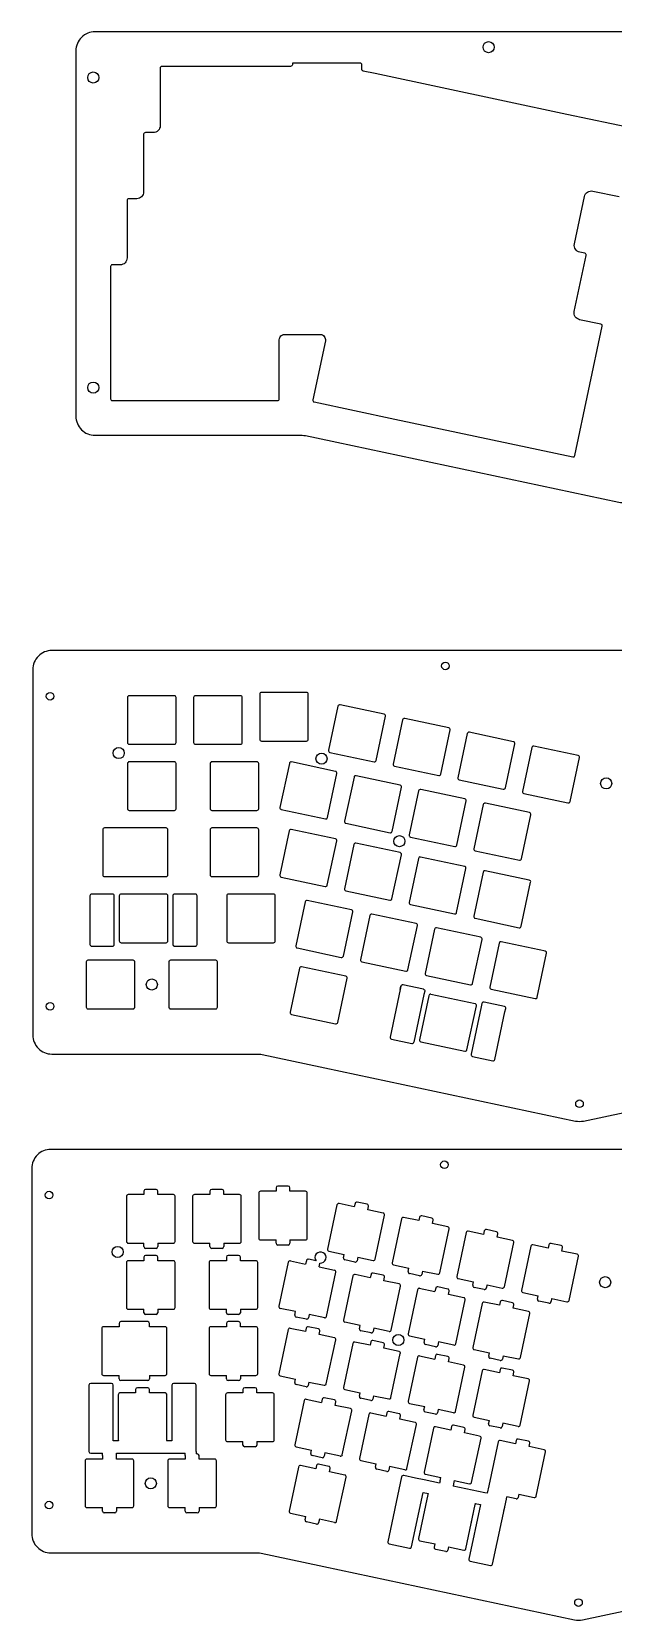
# Model space of a CAD drawing. Extents: x -1 to 521, y -314 to 711.
# Drawn here: x -0.7 to 166.9, y -313.8 to 143.9 of the extents above; entities that cross this region are included whole.
import ezdxf

# ---------------------------------------------------------------- set-up
doc = ezdxf.new("R2010")
doc.units = 0
doc.layers.get('0').update_dxf_attribs({"linetype": 'CONTINUOUS'})

msp = doc.modelspace()

# ---------------------------------------------------------------- linework, layer by layer
for p, q in [((100.83, -52.75), (88.11, -50.05)), ((87.52, -50.43), (84.82, -63.15)), ((98.51, -66.06), (101.21, -53.34)), ((106.15, -54.39), (103.45, -67.11)), ((119.46, -56.71), (106.75, -54.01)), ((117.14, -70.02), (119.85, -57.3)), ((124.79, -58.35), (122.08, -71.07)), ((138.1, -60.67), (125.38, -57.97)), ((85.2, -63.74), (97.92, -66.44)), ((135.78, -73.98), (138.48, -61.26)), ((143.42, -62.31), (140.72, -75.03)), ((156.73, -64.63), (144.01, -61.93)), ((73.5, -66.91), (70.8, -79.62)), ((86.81, -69.23), (74.1, -66.52)), ((103.84, -67.7), (116.55, -70.41)), ((154.41, -77.94), (157.11, -65.23)), ((84.49, -82.53), (87.2, -69.82)), ((92.14, -70.87), (89.43, -83.58)), ((105.44, -73.19), (92.73, -70.48)), ((122.47, -71.66), (135.18, -74.37)), ((103.13, -86.5), (105.83, -73.78)), ((110.77, -74.83), (108.07, -87.55)), ((124.08, -77.15), (111.36, -74.44)), ((121.76, -90.46), (124.46, -77.74)), ((141.1, -75.62), (153.82, -78.33)), ((71.18, -80.22), (83.9, -82.92)), ((129.4, -78.79), (126.7, -91.51)), ((142.71, -81.11), (130, -78.41)), ((140.39, -94.42), (143.1, -81.7)), ((73.46, -86.35), (70.76, -99.07)), ((86.77, -88.67), (74.05, -85.97)), ((89.82, -84.18), (102.53, -86.88)), ((84.45, -101.98), (87.15, -89.26)), ((92.09, -90.31), (89.39, -103.03)), ((105.4, -92.63), (92.69, -89.93)), ((108.45, -88.14), (121.17, -90.84)), ((103.09, -105.94), (105.79, -93.23)), ((110.73, -94.28), (108.03, -106.99)), ((124.04, -96.59), (111.32, -93.89)), ((127.09, -92.1), (139.8, -94.8)), ((71.14, -99.66), (83.86, -102.37)), ((121.72, -109.9), (124.42, -97.19)), ((129.36, -98.24), (126.66, -110.95)), ((142.67, -100.55), (129.95, -97.85)), ((89.78, -103.62), (102.49, -106.33)), ((140.35, -113.86), (143.06, -101.15)), ((78.08, -106.79), (75.37, -119.51)), ((91.39, -109.11), (78.67, -106.41)), ((89.07, -122.42), (91.77, -109.7)), ((108.41, -107.58), (121.13, -110.29)), ((96.71, -110.75), (94.01, -123.47)), ((110.02, -113.07), (97.3, -110.37)), ((107.7, -126.38), (110.41, -113.66)), ((128.65, -117.03), (115.94, -114.33)), ((127.04, -111.55), (139.76, -114.25)), ((115.34, -114.71), (112.64, -127.43)), ((126.34, -130.34), (129.04, -117.62)), ((133.98, -118.67), (131.28, -131.39)), ((147.29, -120.99), (134.57, -118.29)), ((75.76, -120.1), (88.48, -122.8)), ((144.97, -134.3), (147.67, -121.58)), ((76.45, -125.92), (73.74, -138.64)), ((89.75, -128.24), (77.04, -125.53)), ((94.39, -124.06), (107.11, -126.76)), ((113.03, -128.02), (125.74, -130.72)), ((87.44, -141.55), (90.14, -128.83)), ((105.46, -132.09), (102.55, -145.78)), ((112.13, -131.97), (106.26, -130.72)), ((131.66, -131.98), (144.38, -134.68)), ((113.71, -133.84), (111.01, -146.56)), ((127.02, -136.16), (114.31, -133.46)), ((124.7, -149.47), (127.41, -136.75)), ((135.48, -136.93), (129.61, -135.69)), ((74.13, -139.23), (86.84, -141.93)), ((132.75, -152.2), (135.66, -138.51)), ((102.93, -146.37), (108.8, -147.62)), ((111.4, -147.15), (124.11, -149.85)), ((126.29, -151.34), (132.16, -152.59)), ((31.57, -190.14), (31.57, -191.14)), ((35.07, -189.64), (32.07, -189.64)), ((35.57, -191.14), (35.57, -190.14)), ((50.62, -190.14), (50.62, -191.14)), ((54.12, -189.64), (51.12, -189.64)), ((54.62, -191.14), (54.62, -190.14)), ((69.67, -189.19), (69.67, -190.19)), ((73.17, -188.69), (70.17, -188.69)), ((73.67, -190.19), (73.67, -189.19)), ((87.23, -194.14), (84.52, -206.86)), ((92.22, -194.69), (87.82, -193.75)), ((92.43, -193.71), (92.22, -194.69)), ((95.96, -193.95), (93.02, -193.33)), ((96.13, -195.52), (96.34, -194.54)), ((100.53, -196.46), (96.13, -195.52)), ((98.22, -209.77), (100.92, -197.05)), ((105.86, -198.1), (103.16, -210.82)), ((110.85, -198.65), (106.45, -197.71)), ((111.06, -197.67), (110.85, -198.65)), ((114.59, -197.91), (111.65, -197.29)), ((114.77, -199.48), (114.97, -198.5)), ((119.17, -200.42), (114.77, -199.48)), ((116.85, -213.73), (119.55, -201.01)), ((133.22, -201.87), (130.29, -201.25)), ((31.57, -206.14), (31.57, -205.14)), ((35.57, -205.14), (35.57, -206.14)), ((50.62, -206.14), (50.62, -205.14)), ((54.62, -205.14), (54.62, -206.14)), ((69.67, -205.19), (69.67, -204.19)), ((73.17, -205.69), (70.17, -205.69)), ((73.67, -204.19), (73.67, -205.19)), ((124.49, -202.06), (121.79, -214.78)), ((129.49, -202.61), (125.09, -201.68)), ((129.7, -201.63), (129.49, -202.61)), ((133.4, -203.44), (133.61, -202.46)), ((137.8, -204.38), (133.4, -203.44)), ((135.48, -217.69), (138.19, -204.97)), ((148.12, -206.57), (143.72, -205.64)), ((148.33, -205.59), (148.12, -206.57)), ((151.86, -205.83), (148.92, -205.21)), ((31.57, -209.19), (31.57, -210.19)), ((35.07, -206.64), (32.07, -206.64)), ((35.07, -208.69), (32.07, -208.69)), ((35.57, -210.19), (35.57, -209.19)), ((54.12, -206.64), (51.12, -206.64)), ((55.38, -209.19), (55.38, -210.19)), ((58.88, -208.69), (55.88, -208.69)), ((59.38, -210.19), (59.38, -209.19)), ((73.8, -210.23), (78.2, -211.17)), ((78.41, -210.19), (78.2, -211.17)), ((81.23, -210.27), (79, -209.8)), ((84.91, -207.45), (89.31, -208.38)), ((89.1, -209.36), (89.31, -208.38)), ((92.42, -210.58), (89.49, -209.95)), ((93.22, -209.22), (93.01, -210.19)), ((93.22, -209.22), (97.62, -210.15)), ((143.13, -206.02), (140.42, -218.74)), ((152.03, -207.4), (152.24, -206.43)), ((156.44, -208.34), (152.03, -207.4)), ((154.12, -221.65), (156.82, -208.93)), ((73.21, -210.61), (70.51, -223.33)), ((82.12, -212), (82.32, -211.02)), ((82.12, -212), (86.52, -212.93)), ((84.2, -226.24), (86.9, -213.53)), ((91.84, -214.58), (89.14, -227.29)), ((96.84, -215.13), (92.44, -214.19)), ((97.04, -214.15), (96.84, -215.13)), ((100.57, -214.39), (97.64, -213.76)), ((100.75, -215.96), (100.96, -214.98)), ((103.54, -211.41), (107.94, -212.34)), ((107.74, -213.32), (107.94, -212.34)), ((111.05, -214.54), (108.12, -213.92)), ((111.86, -213.18), (111.65, -214.15)), ((111.86, -213.18), (116.26, -214.11)), ((105.15, -216.89), (100.75, -215.96)), ((102.83, -230.2), (105.54, -217.49)), ((110.48, -218.54), (107.77, -231.25)), ((110.96, -218.14), (115.47, -219.09)), ((115.68, -218.11), (115.47, -219.09)), ((119.21, -218.35), (116.27, -217.72)), ((119.38, -219.92), (119.59, -218.94)), ((122.18, -215.37), (126.58, -216.31)), ((126.37, -217.28), (126.58, -216.31)), ((129.69, -218.5), (126.75, -217.88)), ((130.49, -217.14), (130.28, -218.11)), ((130.49, -217.14), (134.89, -218.07)), ((140.81, -219.33), (145.21, -220.27)), ((31.57, -225.19), (31.57, -224.19)), ((35.57, -224.19), (35.57, -225.19)), ((55.38, -225.19), (55.38, -224.19)), ((59.38, -224.19), (59.38, -225.19)), ((75.29, -224.86), (70.89, -223.92)), ((123.78, -220.85), (119.38, -219.92)), ((121.47, -234.16), (124.17, -221.45)), ((129.11, -222.5), (126.41, -235.21)), ((134.1, -223.05), (129.7, -222.11)), ((134.31, -222.07), (134.1, -223.05)), ((137.84, -222.31), (134.91, -221.68)), ((138.02, -223.88), (138.22, -222.9)), ((142.42, -224.81), (138.02, -223.88)), ((145, -221.24), (145.21, -220.27)), ((148.32, -222.46), (145.39, -221.84)), ((149.12, -221.1), (148.92, -222.08)), ((149.12, -221.1), (153.52, -222.03)), ((24.43, -228.24), (24.43, -229.24)), ((27.93, -227.74), (24.93, -227.74)), ((29.69, -227.74), (27.93, -227.74)), ((32.69, -227.74), (29.69, -227.74)), ((35.07, -225.69), (32.07, -225.69)), ((33.19, -229.24), (33.19, -228.24)), ((55.38, -228.24), (55.38, -229.24)), ((58.88, -225.69), (55.88, -225.69)), ((58.88, -227.74), (55.88, -227.74)), ((59.38, -229.24), (59.38, -228.24)), ((75.08, -225.84), (75.29, -224.86)), ((78.4, -227.05), (75.47, -226.43)), ((79.2, -225.69), (79, -226.67)), ((83.71, -226.64), (79.2, -225.69)), ((93.93, -228.82), (89.52, -227.88)), ((140.1, -238.12), (142.8, -225.41)), ((73.17, -230.06), (70.46, -242.78)), ((78.16, -230.61), (73.76, -229.68)), ((78.37, -229.63), (78.16, -230.61)), ((81.9, -229.87), (78.96, -229.25)), ((82.07, -231.44), (82.28, -230.46)), ((86.48, -232.38), (82.07, -231.44)), ((84.16, -245.69), (86.86, -232.97)), ((93.72, -229.8), (93.93, -228.82)), ((97.04, -231.01), (94.1, -230.39)), ((100.53, -233.83), (97.6, -233.21)), ((97.84, -229.65), (97.63, -230.63)), ((102.24, -230.59), (97.84, -229.65)), ((108.16, -231.85), (112.56, -232.78)), ((112.35, -233.76), (112.56, -232.78)), ((91.8, -234.02), (89.1, -246.74)), ((96.8, -234.57), (92.39, -233.64)), ((97, -233.59), (96.8, -234.57)), ((100.71, -235.4), (100.92, -234.43)), ((105.11, -236.34), (100.71, -235.4)), ((102.79, -249.65), (105.49, -236.93)), ((111.03, -237.6), (115.43, -238.53)), ((115.67, -234.98), (112.74, -234.35)), ((115.64, -237.55), (115.43, -238.53)), ((119.16, -237.79), (116.23, -237.17)), ((116.47, -233.61), (116.26, -234.59)), ((120.87, -234.55), (116.47, -233.61)), ((126.79, -235.81), (131.19, -236.74)), ((130.99, -237.72), (131.19, -236.74)), ((135.11, -237.57), (134.9, -238.55)), ((135.11, -237.57), (139.51, -238.51)), ((110.43, -237.98), (107.73, -250.7)), ((119.34, -239.36), (119.55, -238.39)), ((123.74, -240.3), (119.34, -239.36)), ((121.43, -253.61), (124.13, -240.89)), ((129.07, -241.94), (126.37, -254.66)), ((134.06, -242.49), (129.66, -241.56)), ((134.31, -238.94), (131.37, -238.31)), ((134.27, -241.52), (134.06, -242.49)), ((137.8, -241.75), (134.86, -241.13)), ((137.98, -243.33), (138.18, -242.35)), ((15.75, -246.04), (15.75, -265.19)), ((22.25, -245.54), (16.25, -245.54)), ((22.75, -262.09), (22.75, -246.04)), ((24.43, -244.24), (24.43, -243.24)), ((27.93, -244.74), (24.93, -244.74)), ((29.69, -244.74), (27.93, -244.74)), ((32.69, -244.74), (29.69, -244.74)), ((32.69, -246.79), (29.69, -246.79)), ((33.19, -243.24), (33.19, -244.24)), ((39.63, -246.04), (39.63, -262.09)), ((46.13, -245.54), (40.13, -245.54)), ((46.63, -265.19), (46.63, -246.04)), ((55.38, -244.24), (55.38, -243.24)), ((58.88, -244.74), (55.88, -244.74)), ((59.38, -243.24), (59.38, -244.24)), ((63.64, -246.79), (60.64, -246.79)), ((70.85, -243.37), (75.25, -244.31)), ((75.04, -245.28), (75.25, -244.31)), ((78.36, -246.5), (75.43, -245.88)), ((79.16, -245.14), (78.96, -246.12)), ((79.16, -245.14), (83.56, -246.07)), ((142.38, -244.26), (137.98, -243.33)), ((140.06, -257.57), (142.76, -244.85)), ((24.19, -248.79), (24.19, -261.79)), ((29.19, -248.29), (24.69, -248.29)), ((29.19, -247.29), (29.19, -248.29)), ((33.19, -248.29), (33.19, -247.29)), ((37.69, -248.29), (33.19, -248.29)), ((38.19, -261.79), (38.19, -248.79)), ((60.14, -247.29), (60.14, -248.29)), ((64.14, -248.29), (64.14, -247.29)), ((77.78, -250.5), (75.08, -263.21)), ((78.38, -250.11), (82.78, -251.05)), ((82.99, -250.07), (82.78, -251.05)), ((86.51, -250.31), (83.58, -249.68)), ((86.69, -251.88), (86.9, -250.9)), ((89.48, -247.33), (93.88, -248.27)), ((93.68, -249.24), (93.88, -248.27)), ((97, -250.46), (94.06, -249.84)), ((97.8, -249.1), (97.59, -250.08)), ((97.8, -249.1), (102.2, -250.03)), ((108.12, -251.29), (112.52, -252.23)), ((91.09, -252.81), (86.69, -251.88)), ((88.77, -266.12), (91.48, -253.41)), ((96.42, -254.46), (93.71, -267.17)), ((97.01, -254.07), (101.41, -255.01)), ((101.62, -254.03), (101.41, -255.01)), ((105.15, -254.27), (102.21, -253.64)), ((105.32, -255.84), (105.53, -254.86)), ((109.73, -256.78), (105.32, -255.84)), ((112.31, -253.2), (112.52, -252.23)), ((115.63, -254.42), (112.7, -253.8)), ((116.43, -253.06), (116.22, -254.04)), ((120.83, -253.99), (116.43, -253.06)), ((126.75, -255.25), (131.15, -256.19)), ((130.94, -257.17), (131.15, -256.19)), ((107.41, -270.08), (110.11, -257.37)), ((115.05, -258.42), (112.35, -271.13)), ((120.05, -258.97), (115.64, -258.03)), ((120.25, -257.99), (120.05, -258.97)), ((123.78, -258.23), (120.85, -257.61)), ((123.96, -259.8), (124.17, -258.82)), ((128.36, -260.74), (123.96, -259.8)), ((134.26, -258.38), (131.33, -257.76)), ((135.06, -257.02), (134.86, -258)), ((139.47, -257.95), (135.06, -257.02)), ((24.29, -262.09), (22.75, -262.09)), ((39.63, -262.09), (38.09, -262.09)), ((46.63, -265.19), (46.63, -265.84)), ((60.14, -263.29), (60.14, -262.29)), ((63.64, -263.79), (60.64, -263.79)), ((64.14, -262.29), (64.14, -263.29)), ((75.47, -263.81), (79.87, -264.74)), ((79.66, -265.72), (79.87, -264.74)), ((126.04, -274.05), (128.75, -261.33)), ((133.68, -262.38), (130.98, -275.1)), ((138.68, -262.93), (134.28, -261.99)), ((138.89, -261.95), (138.68, -262.93)), ((142.41, -262.19), (139.48, -261.57)), ((142.59, -263.76), (142.8, -262.78)), ((146.99, -264.7), (142.59, -263.76)), ((144.68, -278.01), (147.38, -265.29)), ((16.25, -265.69), (19.66, -265.69)), ((19.66, -266.34), (19.66, -265.69)), ((19.66, -266.34), (19.66, -267.34)), ((23.66, -265.69), (40.13, -265.69)), ((23.66, -266.34), (23.66, -265.69)), ((23.66, -267.34), (23.66, -266.34)), ((40.13, -265.69), (42.63, -265.69)), ((42.63, -265.69), (43.48, -265.69)), ((43.48, -266.34), (43.48, -265.69)), ((43.48, -266.34), (43.48, -267.34)), ((46.98, -265.84), (46.63, -265.84)), ((47.48, -267.34), (47.48, -266.34)), ((76.15, -269.63), (73.45, -282.34)), ((81.15, -270.18), (76.75, -269.24)), ((82.98, -266.94), (80.04, -266.31)), ((81.35, -269.2), (81.15, -270.18)), ((84.88, -269.44), (81.95, -268.81)), ((83.78, -265.57), (83.57, -266.55)), ((88.29, -266.52), (83.78, -265.56)), ((94.1, -267.77), (98.5, -268.7)), ((98.29, -269.68), (98.5, -268.7)), ((102.41, -269.53), (102.21, -270.51)), ((106.82, -270.47), (102.41, -269.53)), ((85.06, -271.01), (85.27, -270.03)), ((89.46, -271.94), (85.06, -271.01)), ((87.14, -285.25), (89.85, -272.54)), ((101.61, -270.9), (98.68, -270.27)), ((105.87, -272.47), (101.89, -291.2)), ((109.89, -272.81), (106.47, -272.08)), ((112.33, -273.33), (109.89, -272.81)), ((116.79, -274.28), (112.33, -273.33)), ((112.73, -271.73), (117.13, -272.66)), ((116.93, -273.64), (116.79, -274.28)), ((116.93, -273.64), (117.13, -272.66)), ((120.84, -274.47), (120.7, -275.11)), ((121.05, -273.49), (120.84, -274.47)), ((121.05, -273.49), (125.45, -274.43)), ((108.74, -292.65), (112.08, -276.95)), ((113.42, -277.55), (110.72, -290.26)), ((113.42, -277.55), (112.07, -283.91)), ((112.08, -276.95), (113.58, -277.27)), ((129.82, -277.05), (120.7, -275.11)), ((130.53, -277.2), (129.82, -277.05)), ((130.98, -275.1), (130.53, -277.2)), ((132.09, -297.62), (136.07, -278.89)), ((136.07, -278.89), (136.21, -278.25)), ((138.88, -278.82), (136.21, -278.25)), ((139.68, -277.46), (139.47, -278.43)), ((139.68, -277.46), (144.08, -278.39)), ((19.66, -282.34), (19.66, -281.34)), ((23.16, -282.84), (20.16, -282.84)), ((23.66, -281.34), (23.66, -282.34)), ((43.48, -282.34), (43.48, -281.34)), ((46.98, -282.84), (43.98, -282.84)), ((47.48, -281.34), (47.48, -282.34)), ((73.83, -282.93), (78.24, -283.87)), ((124.41, -293.17), (127.11, -280.46)), ((128.58, -280.46), (125.25, -296.16)), ((125.76, -286.82), (127.11, -280.46)), ((127.08, -280.14), (128.58, -280.46)), ((78.03, -284.85), (78.24, -283.87)), ((81.35, -286.07), (78.41, -285.44)), ((82.15, -284.7), (81.94, -285.68)), ((86.55, -285.64), (82.15, -284.7)), ((102.28, -291.79), (108.15, -293.04)), ((111.1, -290.86), (115.5, -291.79)), ((115.3, -292.77), (115.5, -291.79)), ((119.42, -292.62), (119.21, -293.6)), ((119.42, -292.62), (123.82, -293.56)), ((118.62, -293.99), (115.68, -293.36)), ((125.63, -296.76), (131.5, -298))]:
    msp.add_line(p, q)
at = {"linetype": 'CONTINUOUS'}
for points in [[(229.29, 20.77), (229.29, 20.77), (261, 27.51, -0.052408), (261.94, 27.6), (375.15, 27.6, 0.414214), (380.65, 33.1), (380.65, 138.36, 0.414214), (375.15, 143.86), (336.81, 143.86), (249.73, 143.86), (89.55, 143.86), (17.48, 143.86, 0.414214), (11.98, 138.36), (11.98, 33.1, 0.414214), (17.48, 27.6), (77.2, 27.6, -0.052407), (78.14, 27.51), (168.43, 8.32, 0.105097), (170.71, 8.32), (229.29, 20.77)], [(172.75, 115.96), (153.51, 120.05), (153.51, 120.05), (135.48, 123.88), (98.21, 131.8), (94.82, 132.52, -0.354122), (94.42, 133.01), (94.42, 134.31, 0.414214), (93.92, 134.81), (74.37, 134.81), (74.37, 134.36, -0.414214), (73.87, 133.86), (36.77, 133.86, 0.414214), (36.27, 133.36), (36.27, 116.81, -0.414214), (34.27, 114.81), (32.01, 114.81, 0.414214), (31.51, 114.31), (31.51, 97.76, -0.414214), (29.51, 95.76), (27.24, 95.76, 0.414214), (26.74, 95.26), (26.74, 78.71, -0.414214), (24.74, 76.71), (22.48, 76.71, 0.414214), (21.98, 76.21), (21.98, 38.1, 0.414214), (22.48, 37.6), (70.11, 37.6, 0.414214), (70.61, 38.1), (70.61, 55.15, -0.414214), (72.11, 56.65), (82.41, 56.65, -0.476972), (83.88, 54.84), (80.26, 37.79, 0.41421), (80.64, 37.2), (103.94, 32.25), (155.18, 21.35, 0.414228), (155.77, 21.74), (159.73, 40.37), (163.69, 59.01, 0.414254), (163.31, 59.6), (157.18, 60.9, -0.414226), (155.64, 63.28), (159.08, 79.44, 0.414173), (158.69, 80.04), (157.22, 80.35, -0.414172), (155.68, 82.72), (158.59, 96.42, -0.414194), (160.96, 97.96), (168.58, 96.35, 0.414174)], [(216.86, -157.5), (216.86, -157.5), (248.57, -150.76, -0.052408), (249.51, -150.66), (362.71, -150.66, 0.414214), (368.21, -145.16), (368.21, -39.91, 0.414214), (362.71, -34.41), (324.38, -34.41), (237.3, -34.41), (77.12, -34.41), (5.05, -34.41, 0.414214), (-0.45, -39.91), (-0.45, -145.16, 0.414214), (5.05, -150.66), (64.77, -150.66, -0.052407), (65.71, -150.76), (155.99, -169.95, 0.105097), (158.28, -169.95), (216.86, -157.5)], [(112.13, -131.97, -0.414214), (112.51, -132.56), (112.31, -133.54), (109.4, -147.24)], [(129.61, -135.69, 0.414214), (129.02, -136.07), (128.81, -137.05), (125.9, -150.74)], [(135.66, -138.51, -0.000387), (135.66, -138.51), (135.87, -137.53)], [(216.57, -301.2), (216.57, -301.2), (248.28, -294.46, -0.052408), (249.21, -294.36), (362.42, -294.36, 0.414214), (367.92, -288.86), (367.92, -183.61, 0.414214), (362.42, -178.11), (324.08, -178.11), (237, -178.11), (76.83, -178.11), (4.76, -178.11, 0.414214), (-0.74, -183.61), (-0.74, -288.86, 0.414214), (4.76, -294.36), (64.48, -294.36, -0.052407), (65.41, -294.46), (155.7, -313.65, 0.105097), (157.99, -313.65), (216.57, -301.2)], [(135.37, -282.21, -0.000387), (135.37, -282.21), (135.58, -281.23)]]:
    msp.add_lwpolyline(points, format="xyb", dxfattribs=at)
for points in [[(27.36, -47.43, 0.414214), (26.86, -47.93), (26.86, -60.93, 0.414214), (27.36, -61.43), (40.36, -61.43, 0.414214), (40.86, -60.93), (40.86, -47.93, 0.414214), (40.36, -47.43)], [(26.86, -47.93), (26.86, -60.93, 0.414214), (27.36, -61.43), (40.36, -61.43, 0.414214), (40.86, -60.93), (40.86, -47.93, 0.414214), (40.36, -47.43), (27.36, -47.43, 0.414214)], [(45.91, -47.93), (45.91, -60.93, 0.414214), (46.41, -61.43), (59.41, -61.43, 0.414214), (59.91, -60.93), (59.91, -47.93, 0.414214), (59.41, -47.43), (46.41, -47.43, 0.414214)], [(64.96, -46.98), (64.96, -59.98, 0.414214), (65.46, -60.48), (78.46, -60.48, 0.414214), (78.96, -59.98), (78.96, -46.98, 0.414214), (78.46, -46.48), (65.46, -46.48, 0.414214)], [(26.86, -66.98), (26.86, -79.98, 0.414214), (27.36, -80.48), (40.36, -80.48, 0.414214), (40.86, -79.98), (40.86, -66.98, 0.414214), (40.36, -66.48), (27.36, -66.48, 0.414214)], [(50.68, -66.98), (50.68, -79.98, 0.414214), (51.18, -80.48), (64.18, -80.48, 0.414214), (64.68, -79.98), (64.68, -66.98, 0.414214), (64.18, -66.48), (51.18, -66.48, 0.414214)], [(38.48, -86.03, 0.414214), (37.98, -85.53), (33.22, -85.53), (24.98, -85.53), (20.22, -85.53, 0.414214), (19.72, -86.03), (19.72, -99.03, 0.414214), (20.22, -99.53), (24.98, -99.53), (33.22, -99.53), (37.98, -99.53, 0.414214), (38.48, -99.03)], [(50.68, -86.03), (50.68, -99.03, 0.414214), (51.18, -99.53), (64.18, -99.53, 0.414214), (64.68, -99.03), (64.68, -86.03, 0.414214), (64.18, -85.53), (51.18, -85.53, 0.414214)], [(16.04, -105.08), (16.04, -119.08, 0.414214), (16.54, -119.58), (22.54, -119.58, 0.414214), (23.04, -119.08), (23.04, -105.08, 0.414214), (22.54, -104.58), (16.54, -104.58, 0.414214)], [(24.48, -105.08), (24.48, -118.08, 0.414214), (24.98, -118.58), (37.98, -118.58, 0.414214), (38.48, -118.08), (38.48, -105.08, 0.414214), (37.98, -104.58), (24.98, -104.58, 0.414214)], [(39.92, -105.08), (39.92, -119.08, 0.414214), (40.42, -119.58), (46.42, -119.58, 0.414214), (46.92, -119.08), (46.92, -105.08, 0.414214), (46.42, -104.58), (40.42, -104.58, 0.414214)], [(55.44, -105.08), (55.44, -118.08, 0.414214), (55.94, -118.58), (68.94, -118.58, 0.414214), (69.44, -118.08), (69.44, -105.08, 0.414214), (68.94, -104.58), (55.94, -104.58, 0.414214)], [(14.96, -124.13), (14.96, -137.13, 0.414214), (15.46, -137.63), (28.46, -137.63, 0.414214), (28.96, -137.13), (28.96, -124.13, 0.414214), (28.46, -123.63), (15.46, -123.63, 0.414214)], [(38.77, -124.13), (38.77, -137.13, 0.414214), (39.27, -137.63), (52.27, -137.63, 0.414214), (52.77, -137.13), (52.77, -124.13, 0.414214), (52.27, -123.63), (39.27, -123.63, 0.414214)]]:
    msp.add_lwpolyline(points, format="xyb", close=True)
msp.add_lwpolyline([(105.67, -131.11), (105.46, -132.09)], close=True, dxfattribs=at)
for points in [[(31.57, -191.14), (27.07, -191.14, 0.414214), (26.57, -191.64), (26.57, -204.64, 0.414214), (27.07, -205.14), (31.57, -205.14)], [(31.57, -191.14), (27.07, -191.14, 0.414214), (26.57, -191.64), (26.57, -204.64, 0.414214), (27.07, -205.14), (31.57, -205.14)], [(35.57, -205.14), (40.07, -205.14, 0.414214), (40.57, -204.64), (40.57, -191.64, 0.414214), (40.07, -191.14), (35.57, -191.14)], [(35.57, -205.14), (40.07, -205.14, 0.414214), (40.57, -204.64), (40.57, -191.64, 0.414214), (40.07, -191.14), (35.57, -191.14)], [(50.62, -191.14), (46.12, -191.14, 0.414214), (45.62, -191.64), (45.62, -204.64, 0.414214), (46.12, -205.14), (50.62, -205.14)], [(54.62, -205.14), (59.12, -205.14, 0.414214), (59.62, -204.64), (59.62, -191.64, 0.414214), (59.12, -191.14), (54.62, -191.14)], [(69.67, -190.19), (65.17, -190.19, 0.414214), (64.67, -190.69), (64.67, -203.69, 0.414214), (65.17, -204.19), (69.67, -204.19)], [(73.67, -204.19), (78.17, -204.19, 0.414214), (78.67, -203.69), (78.67, -190.69, 0.414214), (78.17, -190.19), (73.67, -190.19)], [(31.57, -210.19), (27.07, -210.19, 0.414214), (26.57, -210.69), (26.57, -223.69, 0.414214), (27.07, -224.19), (31.57, -224.19)], [(35.57, -224.19), (40.07, -224.19, 0.414214), (40.57, -223.69), (40.57, -210.69, 0.414214), (40.07, -210.19), (35.57, -210.19)], [(55.38, -210.19), (50.88, -210.19, 0.414214), (50.38, -210.69), (50.38, -223.69, 0.414214), (50.88, -224.19), (55.38, -224.19)], [(59.38, -224.19), (63.88, -224.19, 0.414214), (64.38, -223.69), (64.38, -210.69, 0.414214), (63.88, -210.19), (59.38, -210.19)], [(24.43, -229.24), (19.93, -229.24, 0.414214), (19.43, -229.74), (19.43, -242.74, 0.414214), (19.93, -243.24), (24.43, -243.24)], [(24.43, -229.24), (19.93, -229.24, 0.414214), (19.43, -229.74), (19.43, -242.74, 0.414214), (19.93, -243.24), (24.43, -243.24)], [(33.19, -243.24), (37.69, -243.24, 0.414214), (38.19, -242.74), (38.19, -229.74, 0.414214), (37.69, -229.24), (33.19, -229.24)], [(33.19, -243.24), (37.69, -243.24, 0.414214), (38.19, -242.74), (38.19, -229.74, 0.414214), (37.69, -229.24), (33.19, -229.24)], [(55.38, -229.24), (50.88, -229.24, 0.414214), (50.38, -229.74), (50.38, -242.74, 0.414214), (50.88, -243.24), (55.38, -243.24)], [(59.38, -243.24), (63.88, -243.24, 0.414214), (64.38, -242.74), (64.38, -229.74, 0.414214), (63.88, -229.24), (59.38, -229.24)], [(29.19, -248.29), (24.69, -248.29, 0.414214), (24.19, -248.79), (24.19, -256.09)], [(29.19, -248.29), (24.69, -248.29, 0.414214), (24.19, -248.79), (24.19, -256.09)], [(29.19, -248.29), (24.69, -248.29, 0.414214), (24.19, -248.79), (24.19, -256.09)], [(38.19, -256.09), (38.19, -248.79, 0.414214), (37.69, -248.29), (33.19, -248.29)], [(38.19, -256.09), (38.19, -248.79, 0.414214), (37.69, -248.29), (33.19, -248.29)], [(38.19, -256.09), (38.19, -248.79, 0.414214), (37.69, -248.29), (33.19, -248.29)], [(60.14, -248.29), (55.64, -248.29, 0.414214), (55.14, -248.79), (55.14, -261.79, 0.414214), (55.64, -262.29), (60.14, -262.29)], [(64.14, -262.29), (68.64, -262.29, 0.414214), (69.14, -261.79), (69.14, -248.79, 0.414214), (68.64, -248.29), (64.14, -248.29)], [(19.66, -267.34), (15.16, -267.34, 0.414214), (14.66, -267.84), (14.66, -280.84, 0.414214), (15.16, -281.34), (19.66, -281.34)], [(23.66, -281.34), (28.16, -281.34, 0.414214), (28.66, -280.84), (28.66, -267.84, 0.414214), (28.16, -267.34), (23.66, -267.34)], [(43.48, -267.34), (38.98, -267.34, 0.414214), (38.48, -267.84), (38.48, -280.84, 0.414214), (38.98, -281.34), (43.48, -281.34)], [(47.48, -281.34), (51.98, -281.34, 0.414214), (52.48, -280.84), (52.48, -267.84, 0.414214), (51.98, -267.34), (47.48, -267.34)]]:
    msp.add_lwpolyline(points, format="xyb")
for centre, radius in [((130.93, 139.42), 1.6), ((16.98, 130.67), 1.6), ((16.98, 41.35), 1.6), ((118.5, -38.84), 1.1), ((4.55, -47.59), 1.1), ((24.34, -63.96), 1.6), ((82.78, -65.58), 1.6), ((164.83, -72.69), 1.6), ((105.23, -89.34), 1.6), ((33.86, -130.63), 1.6), ((4.55, -136.91), 1.1), ((157.14, -164.99), 1.1), ((118.21, -182.55), 1.1), ((4.26, -191.3), 1.1), ((24.04, -207.66), 1.6), ((164.54, -216.39), 1.6), ((104.94, -233.05), 1.6), ((33.57, -274.34), 1.6), ((4.26, -280.61), 1.1), ((156.85, -308.69), 1.1)]:
    msp.add_circle(centre, radius, dxfattribs=at)
for centre, start, end in [((88.01, -50.54), 78, 168), ((100.72, -53.24), 348, 78), ((106.64, -54.5), 78, 168), ((119.36, -57.2), 348, 78), ((125.28, -58.46), 78, 168), ((85.31, -63.25), 168, 258), ((137.99, -61.16), 348, 78), ((143.91, -62.42), 78, 168), ((73.99, -67.01), 78, 168), ((98.02, -65.96), 258, 348), ((103.94, -67.21), 168, 258), ((156.63, -65.12), 348, 78), ((86.71, -69.71), 348, 78), ((92.63, -70.97), 78, 168), ((105.34, -73.68), 348, 78), ((116.66, -69.92), 258, 348), ((122.57, -71.17), 168, 258), ((111.26, -74.93), 78, 168), ((123.97, -77.64), 348, 78), ((135.29, -73.88), 258, 348), ((141.21, -75.13), 168, 258), ((71.29, -79.73), 168, 258), ((129.89, -78.89), 78, 168), ((142.61, -81.6), 348, 78), ((153.92, -77.84), 258, 348), ((73.95, -86.46), 78, 168), ((84, -82.43), 258, 348), ((89.92, -83.69), 168, 258), ((102.64, -86.39), 258, 348), ((86.67, -89.16), 348, 78), ((92.58, -90.42), 78, 168), ((108.56, -87.65), 168, 258), ((121.27, -90.35), 258, 348), ((127.19, -91.61), 168, 258), ((105.3, -93.12), 348, 78), ((111.22, -94.38), 78, 168), ((139.91, -94.31), 258, 348), ((71.25, -99.17), 168, 258), ((123.93, -97.08), 348, 78), ((129.85, -98.34), 78, 168), ((142.57, -101.04), 348, 78), ((83.96, -101.88), 258, 348), ((89.88, -103.13), 168, 258), ((78.57, -106.89), 78, 168), ((91.28, -109.6), 348, 78), ((102.6, -105.84), 258, 348), ((108.51, -107.1), 168, 258), ((97.2, -110.86), 78, 168), ((109.92, -113.56), 348, 78), ((115.83, -114.82), 78, 168), ((121.23, -109.8), 258, 348), ((127.15, -111.06), 168, 258), ((139.86, -113.76), 258, 348), ((128.55, -117.52), 348, 78), ((134.47, -118.78), 78, 168), ((75.86, -119.61), 168, 258), ((88.58, -122.31), 258, 348), ((94.5, -123.57), 168, 258), ((147.18, -121.48), 348, 78), ((76.94, -126.02), 78, 168), ((107.21, -126.27), 258, 348), ((113.13, -127.53), 168, 258), ((89.65, -128.73), 348, 78), ((106.16, -131.21), 78, 168), ((125.85, -130.23), 258, 348), ((131.76, -131.49), 168, 258), ((111.82, -133.44), 348, 348.1021), ((114.2, -133.94), 78, 168), ((126.92, -136.65), 348, 78), ((135.38, -137.42), 348, 78), ((144.48, -134.2), 258, 348), ((74.23, -138.74), 168, 258), ((86.95, -141.44), 258, 348), ((103.04, -145.88), 168, 258), ((103.25, -144.91), 168, 168.0888), ((108.91, -147.13), 258, 348), ((111.5, -146.66), 168, 258), ((124.22, -149.36), 258, 348), ((126.39, -150.85), 168, 258), ((126.6, -149.87), 168, 168.1021), ((132.26, -152.1), 258, 348), ((32.07, -190.14), 90, 180), ((35.07, -190.14), 0, 90), ((51.12, -190.14), 90, 180), ((54.12, -190.14), 0, 90), ((70.17, -189.19), 90, 180), ((73.17, -189.19), 0, 90), ((87.71, -194.24), 78, 168), ((92.92, -193.82), 78, 168), ((95.85, -194.44), 348, 78), ((100.43, -196.95), 348, 78), ((106.35, -198.2), 78, 168), ((111.55, -197.78), 78, 168), ((114.49, -198.4), 348, 78), ((119.06, -200.91), 348, 78), ((130.18, -201.74), 78, 168), ((70.17, -205.19), 180, 270), ((73.17, -205.19), 270, 0), ((124.98, -202.16), 78, 168), ((133.12, -202.36), 348, 78), ((137.7, -204.87), 348, 78), ((143.62, -206.13), 78, 168), ((148.82, -205.7), 78, 168), ((151.75, -206.32), 348, 78), ((32.07, -206.14), 180, 270), ((32.07, -209.19), 90, 180), ((35.07, -206.14), 270, 0), ((35.07, -209.19), 0, 90), ((51.12, -206.14), 180, 270), ((54.12, -206.14), 270, 0), ((55.88, -209.19), 90, 180), ((58.88, -209.19), 0, 90), ((73.7, -210.72), 78, 168), ((78.9, -210.29), 78, 168), ((85.01, -206.96), 168, 258), ((89.59, -209.47), 168, 258), ((92.52, -210.09), 258, 348), ((97.73, -209.66), 258, 348), ((156.33, -208.83), 348, 78), ((81.83, -210.91), 348, 3.7676), ((86.41, -213.42), 348, 78), ((92.33, -214.68), 78, 168), ((97.53, -214.25), 78, 168), ((100.47, -214.88), 348, 78), ((103.65, -210.92), 168, 258), ((108.22, -213.43), 168, 258), ((111.16, -214.05), 258, 348), ((116.36, -213.62), 258, 348), ((122.28, -214.88), 168, 258), ((105.05, -217.38), 348, 78), ((110.96, -218.64), 78, 168), ((116.17, -218.21), 78, 168), ((119.1, -218.84), 348, 78), ((126.86, -217.39), 168, 258), ((129.79, -218.01), 258, 348), ((134.99, -217.58), 258, 348), ((140.91, -218.84), 168, 258), ((70.99, -223.43), 168, 258), ((123.68, -221.34), 348, 78), ((129.6, -222.6), 78, 168), ((134.8, -222.17), 78, 168), ((137.74, -222.8), 348, 78), ((145.49, -221.35), 168, 258), ((148.43, -221.97), 258, 348), ((153.63, -221.54), 258, 348), ((24.93, -228.24), 90, 180), ((32.07, -225.19), 180, 270), ((32.69, -228.24), 0, 90), ((35.07, -225.19), 270, 0), ((55.88, -225.19), 180, 270), ((55.88, -228.24), 90, 180), ((58.88, -225.19), 270, 0), ((58.88, -228.24), 0, 90), ((75.57, -225.94), 168, 258), ((78.51, -226.57), 258, 348), ((83.71, -226.14), 258, 348), ((89.63, -227.4), 168, 258), ((142.31, -225.3), 348, 78), ((73.66, -230.16), 78, 168), ((78.86, -229.74), 78, 168), ((81.79, -230.36), 348, 78), ((86.37, -232.87), 348, 78), ((94.21, -229.9), 168, 258), ((97.49, -233.7), 78, 168), ((97.14, -230.53), 258, 348), ((102.34, -230.1), 258, 348), ((108.26, -231.36), 168, 258), ((92.29, -234.13), 78, 168), ((100.43, -234.32), 348, 78), ((105.01, -236.83), 348, 78), ((110.92, -238.09), 78, 168), ((112.84, -233.86), 168, 258), ((116.13, -237.66), 78, 168), ((115.78, -234.49), 258, 348), ((119.06, -238.28), 348, 78), ((120.98, -234.06), 258, 348), ((126.9, -235.32), 168, 258), ((131.47, -237.82), 168, 258), ((123.64, -240.79), 348, 78), ((129.56, -242.05), 78, 168), ((134.76, -241.62), 78, 168), ((134.41, -238.45), 258, 348), ((137.69, -242.24), 348, 78), ((139.61, -238.02), 258, 348), ((16.25, -246.04), 90, 180), ((22.25, -246.04), 0, 90), ((24.93, -244.24), 180, 270), ((29.69, -247.29), 90, 180), ((32.69, -244.24), 270, 0), ((32.69, -247.29), 0, 90), ((40.13, -246.04), 90, 180), ((46.13, -246.04), 0, 90), ((55.88, -244.24), 180, 270), ((58.88, -244.24), 270, 0), ((60.64, -247.29), 90, 180), ((63.64, -247.29), 0, 90), ((70.95, -242.88), 168, 258), ((75.53, -245.39), 168, 258), ((78.47, -246.01), 258, 348), ((83.67, -245.58), 258, 348), ((89.59, -246.84), 168, 258), ((142.27, -244.75), 348, 78), ((24.69, -248.79), 90, 180), ((37.69, -248.79), 0, 90), ((78.27, -250.6), 78, 168), ((83.48, -250.17), 78, 168), ((86.41, -250.8), 348, 78), ((94.17, -249.35), 168, 258), ((97.1, -249.97), 258, 348), ((102.3, -249.54), 258, 348), ((108.22, -250.8), 168, 258), ((90.99, -253.3), 348, 78), ((96.91, -254.56), 78, 168), ((102.11, -254.13), 78, 168), ((105.04, -254.76), 348, 78), ((112.8, -253.31), 168, 258), ((115.73, -253.93), 258, 348), ((120.94, -253.5), 258, 348), ((126.85, -254.76), 168, 258), ((109.62, -257.26), 348, 78), ((115.54, -258.52), 78, 168), ((120.74, -258.09), 78, 168), ((123.68, -258.72), 348, 78), ((128.26, -261.23), 348, 78), ((131.43, -257.27), 168, 258), ((134.37, -257.89), 258, 348), ((139.57, -257.47), 258, 348), ((16.25, -265.19), 180, 270), ((24.69, -261.79), 180, 216.8699), ((37.69, -261.79), 323.1301, 0), ((60.64, -263.29), 180, 270), ((63.64, -263.29), 270, 0), ((75.57, -263.32), 168, 258), ((134.17, -262.48), 78, 168), ((139.38, -262.06), 78, 168), ((142.31, -262.68), 348, 78), ((146.89, -265.19), 348, 78), ((46.98, -266.34), 0, 90), ((76.64, -269.73), 78, 168), ((80.15, -265.82), 168, 258), ((81.84, -269.3), 78, 168), ((83.08, -266.45), 258, 348), ((84.78, -269.93), 348, 78), ((88.29, -266.02), 258, 348), ((94.2, -267.28), 168, 258), ((98.78, -269.78), 168, 258), ((89.36, -272.43), 348, 78), ((101.72, -270.41), 258, 348), ((106.36, -272.57), 78, 168), ((106.92, -269.98), 258, 348), ((112.84, -271.24), 168, 258), ((125.55, -273.94), 258, 348), ((113.91, -277.65), 131.1301, 168), ((138.98, -278.33), 258, 348), ((144.19, -277.9), 258, 348), ((20.16, -282.34), 180, 270), ((23.16, -282.34), 270, 0), ((43.98, -282.34), 180, 270), ((46.98, -282.34), 270, 0), ((73.94, -282.45), 168, 258), ((126.62, -280.35), 348, 24.8699), ((78.52, -284.95), 168, 258), ((81.45, -285.58), 258, 348), ((86.65, -285.15), 258, 348), ((102.38, -291.3), 168, 258), ((108.25, -292.55), 258, 348), ((111.21, -290.37), 168, 258), ((115.78, -292.87), 168, 258), ((118.72, -293.5), 258, 348), ((123.92, -293.07), 258, 348), ((125.73, -296.27), 168, 258), ((131.6, -297.51), 258, 348)]:
    msp.add_arc(centre, 0.5, start, end)
msp.add_arc((82.49, -209.29), 1.6, 264.4585, 218.0024, dxfattribs=at)

doc.saveas('drawing.dxf')
